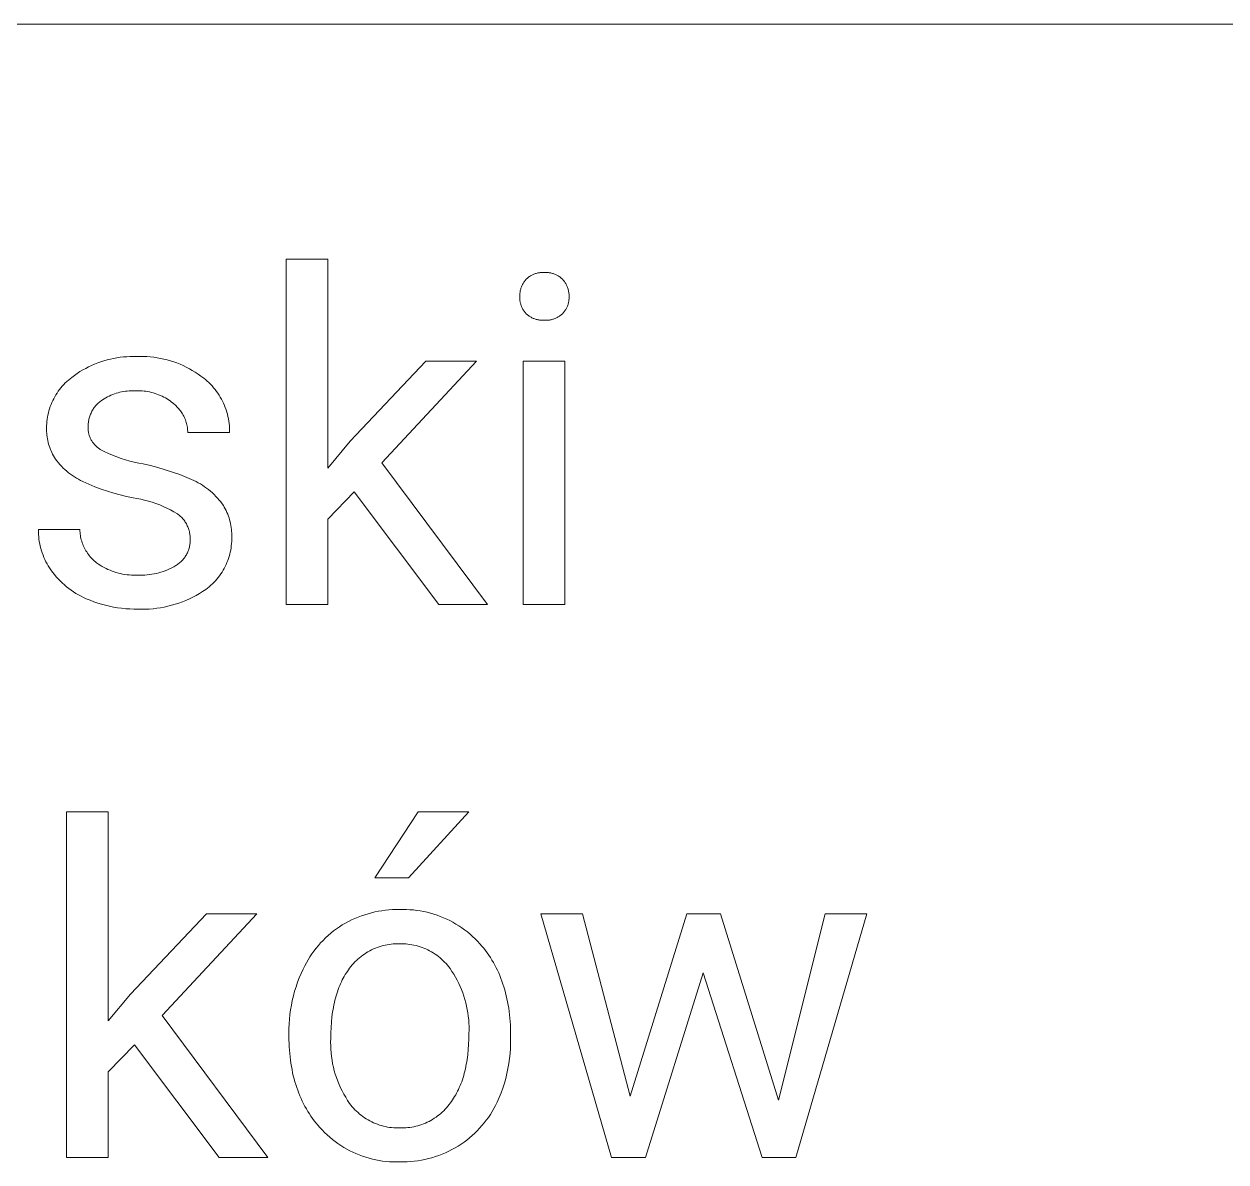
# Model space of a CAD drawing. Header units: millimetres. Extents: x -1576 to 3664, y -445 to 3215.
# Drawn here: x 2792.1 to 2974.2, y -32 to 140.3 of the extents above; entities that cross this region are included whole.
import ezdxf

# ---------------------------------------------------------------- set-up
doc = ezdxf.new("R2010")
doc.units = ezdxf.units.MM
doc.header["$MEASUREMENT"] = 0
doc.layers.add('Domyślny', color=7, linetype='Continuous', true_color=0x000000)

msp = doc.modelspace()

# ---------------------------------------------------------------- linework, layer by layer
at = {"layer": 'Domyślny', "color": 18, "lineweight": 15, "true_color": 0x000000}
for p, q in [((3659.29, 140.35), (1684.04, 140.35)), ((2831.85, 52.4), (2831.85, 104.74)), ((2831.85, 104.74), (2838.14, 104.74)), ((2838.14, 104.74), (2838.14, 73.09)), ((2868.42, 101.9), (2868.51, 101.97)), ((2868.51, 101.97), (2868.61, 102.05)), ((2868.61, 102.05), (2868.71, 102.12)), ((2868.71, 102.12), (2868.82, 102.18)), ((2868.82, 102.18), (2868.92, 102.25)), ((2868.92, 102.25), (2869.03, 102.31)), ((2869.03, 102.31), (2869.14, 102.36)), ((2869.14, 102.36), (2869.25, 102.41)), ((2869.25, 102.41), (2869.37, 102.46)), ((2869.37, 102.46), (2869.48, 102.51)), ((2869.48, 102.51), (2869.6, 102.55)), ((2869.6, 102.55), (2869.72, 102.58)), ((2869.72, 102.58), (2869.84, 102.61)), ((2869.84, 102.61), (2869.96, 102.64)), ((2869.96, 102.64), (2870.08, 102.66)), ((2870.08, 102.66), (2870.2, 102.68)), ((2870.2, 102.68), (2870.32, 102.7)), ((2870.32, 102.7), (2870.44, 102.71)), ((2870.44, 102.71), (2870.57, 102.72)), ((2870.57, 102.72), (2870.69, 102.72)), ((2870.69, 102.72), (2870.81, 102.72)), ((2870.81, 102.72), (2870.94, 102.71)), ((2870.94, 102.71), (2871.06, 102.72)), ((2871.06, 102.72), (2871.18, 102.72)), ((2871.18, 102.72), (2871.31, 102.72)), ((2871.31, 102.72), (2871.43, 102.71)), ((2871.43, 102.71), (2871.55, 102.7)), ((2871.55, 102.7), (2871.67, 102.68)), ((2871.67, 102.68), (2871.8, 102.66)), ((2871.8, 102.66), (2871.92, 102.64)), ((2871.92, 102.64), (2872.04, 102.61)), ((2872.04, 102.61), (2872.15, 102.58)), ((2872.15, 102.58), (2872.27, 102.54)), ((2872.27, 102.54), (2872.39, 102.5)), ((2872.39, 102.5), (2872.5, 102.46)), ((2872.5, 102.46), (2872.62, 102.41)), ((2872.62, 102.41), (2872.73, 102.36)), ((2872.73, 102.36), (2872.84, 102.3)), ((2872.84, 102.3), (2872.95, 102.24)), ((2872.95, 102.24), (2873.05, 102.18)), ((2873.05, 102.18), (2873.16, 102.12)), ((2873.16, 102.12), (2873.26, 102.05)), ((2873.26, 102.05), (2873.36, 101.97)), ((2873.36, 101.97), (2873.45, 101.9)), ((2867.33, 100.08), (2867.36, 100.2)), ((2867.36, 100.2), (2867.4, 100.32)), ((2867.4, 100.32), (2867.44, 100.44)), ((2867.44, 100.44), (2867.49, 100.56)), ((2867.49, 100.56), (2867.54, 100.68)), ((2867.54, 100.68), (2867.59, 100.8)), ((2867.59, 100.8), (2867.64, 100.91)), ((2867.64, 100.91), (2867.71, 101.02)), ((2867.71, 101.02), (2867.77, 101.13)), ((2867.77, 101.13), (2867.84, 101.24)), ((2867.84, 101.24), (2867.91, 101.35)), ((2867.91, 101.35), (2867.98, 101.45)), ((2867.98, 101.45), (2868.06, 101.55)), ((2868.06, 101.55), (2868.14, 101.65)), ((2868.14, 101.65), (2868.23, 101.73)), ((2868.23, 101.73), (2868.32, 101.82)), ((2868.32, 101.82), (2868.42, 101.9)), ((2873.45, 101.9), (2873.55, 101.82)), ((2873.55, 101.82), (2873.64, 101.73)), ((2873.64, 101.73), (2873.73, 101.65)), ((2873.73, 101.65), (2873.81, 101.55)), ((2873.81, 101.55), (2873.89, 101.45)), ((2873.89, 101.45), (2873.97, 101.35)), ((2873.97, 101.35), (2874.04, 101.24)), ((2874.04, 101.24), (2874.11, 101.14)), ((2874.11, 101.14), (2874.18, 101.03)), ((2874.18, 101.03), (2874.24, 100.91)), ((2874.24, 100.91), (2874.3, 100.8)), ((2874.3, 100.8), (2874.36, 100.68)), ((2874.36, 100.68), (2874.41, 100.57)), ((2874.41, 100.57), (2874.45, 100.45)), ((2874.45, 100.45), (2874.5, 100.33)), ((2874.5, 100.33), (2874.53, 100.2)), ((2874.53, 100.2), (2874.57, 100.08)), ((2867.22, 99.32), (2867.23, 99.45)), ((2867.22, 99.19), (2867.22, 99.32)), ((2867.22, 99.06), (2867.22, 99.19)), ((2867.22, 98.94), (2867.22, 99.06)), ((2867.22, 98.81), (2867.22, 98.94)), ((2867.23, 98.68), (2867.22, 98.81)), ((2867.23, 99.45), (2867.24, 99.57)), ((2867.24, 98.56), (2867.23, 98.68)), ((2867.24, 99.57), (2867.26, 99.7)), ((2867.25, 98.43), (2867.24, 98.56)), ((2867.27, 98.31), (2867.25, 98.43)), ((2867.26, 99.7), (2867.28, 99.83)), ((2867.3, 98.18), (2867.27, 98.31)), ((2867.28, 99.83), (2867.3, 99.95)), ((2867.3, 99.95), (2867.33, 100.08)), ((2874.57, 100.08), (2874.6, 99.96)), ((2874.6, 99.96), (2874.62, 99.83)), ((2874.63, 98.34), (2874.61, 98.22)), ((2874.62, 99.83), (2874.65, 99.7)), ((2874.65, 98.46), (2874.63, 98.34)), ((2874.65, 99.7), (2874.66, 99.58)), ((2874.67, 98.58), (2874.65, 98.46)), ((2874.66, 99.58), (2874.68, 99.45)), ((2874.68, 98.7), (2874.67, 98.58)), ((2874.68, 99.45), (2874.68, 99.32)), ((2874.68, 99.32), (2874.69, 99.19)), ((2874.69, 98.82), (2874.68, 98.7)), ((2874.69, 99.19), (2874.69, 99.06)), ((2874.69, 99.06), (2874.69, 98.94)), ((2874.69, 98.94), (2874.69, 98.82)), ((2867.33, 98.06), (2867.3, 98.18)), ((2867.36, 97.94), (2867.33, 98.06)), ((2867.4, 97.81), (2867.36, 97.94)), ((2867.44, 97.69), (2867.4, 97.81)), ((2867.48, 97.58), (2867.44, 97.69)), ((2867.53, 97.46), (2867.48, 97.58)), ((2867.58, 97.34), (2867.53, 97.46)), ((2867.64, 97.23), (2867.58, 97.34)), ((2867.7, 97.12), (2867.64, 97.23)), ((2867.77, 97.01), (2867.7, 97.12)), ((2867.84, 96.9), (2867.77, 97.01)), ((2867.91, 96.8), (2867.84, 96.9)), ((2867.98, 96.7), (2867.91, 96.8)), ((2868.06, 96.6), (2867.98, 96.7)), ((2868.14, 96.5), (2868.06, 96.6)), ((2868.23, 96.42), (2868.14, 96.5)), ((2873.73, 96.5), (2873.63, 96.41)), ((2873.81, 96.59), (2873.73, 96.5)), ((2873.89, 96.68), (2873.81, 96.59)), ((2873.96, 96.78), (2873.89, 96.68)), ((2874.03, 96.88), (2873.96, 96.78)), ((2874.1, 96.98), (2874.03, 96.88)), ((2874.17, 97.09), (2874.1, 96.98)), ((2874.23, 97.19), (2874.17, 97.09)), ((2874.28, 97.3), (2874.23, 97.19)), ((2874.34, 97.41), (2874.28, 97.3)), ((2874.39, 97.52), (2874.34, 97.41)), ((2874.44, 97.63), (2874.39, 97.52)), ((2874.48, 97.75), (2874.44, 97.63)), ((2874.52, 97.86), (2874.48, 97.75)), ((2874.55, 97.98), (2874.52, 97.86)), ((2874.58, 98.1), (2874.55, 97.98)), ((2874.61, 98.22), (2874.58, 98.1)), ((2868.33, 96.34), (2868.23, 96.42)), ((2868.42, 96.26), (2868.33, 96.34)), ((2868.52, 96.18), (2868.42, 96.26)), ((2868.62, 96.11), (2868.52, 96.18)), ((2868.72, 96.05), (2868.62, 96.11)), ((2868.82, 95.98), (2868.72, 96.05)), ((2868.93, 95.92), (2868.82, 95.98)), ((2869.04, 95.86), (2868.93, 95.92)), ((2869.15, 95.81), (2869.04, 95.86)), ((2869.26, 95.76), (2869.15, 95.81)), ((2869.37, 95.72), (2869.26, 95.76)), ((2869.49, 95.67), (2869.37, 95.72)), ((2869.61, 95.64), (2869.49, 95.67)), ((2869.72, 95.6), (2869.61, 95.64)), ((2869.84, 95.57), (2869.72, 95.6)), ((2869.96, 95.55), (2869.84, 95.57)), ((2870.08, 95.53), (2869.96, 95.55)), ((2870.2, 95.51), (2870.08, 95.53)), ((2870.32, 95.49), (2870.2, 95.51)), ((2870.45, 95.48), (2870.32, 95.49)), ((2870.57, 95.48), (2870.45, 95.48)), ((2870.69, 95.48), (2870.57, 95.48)), ((2870.81, 95.48), (2870.69, 95.48)), ((2870.94, 95.49), (2870.81, 95.48)), ((2871.06, 95.48), (2870.94, 95.49)), ((2871.19, 95.48), (2871.06, 95.48)), ((2871.32, 95.48), (2871.19, 95.48)), ((2871.45, 95.49), (2871.32, 95.48)), ((2871.57, 95.5), (2871.45, 95.49)), ((2871.7, 95.51), (2871.57, 95.5)), ((2871.82, 95.53), (2871.7, 95.51)), ((2871.95, 95.56), (2871.82, 95.53)), ((2872.07, 95.59), (2871.95, 95.56)), ((2872.2, 95.62), (2872.07, 95.59)), ((2872.32, 95.66), (2872.2, 95.62)), ((2872.44, 95.7), (2872.32, 95.66)), ((2872.56, 95.74), (2872.44, 95.7)), ((2872.68, 95.79), (2872.56, 95.74)), ((2872.79, 95.85), (2872.68, 95.79)), ((2872.9, 95.9), (2872.79, 95.85)), ((2873.02, 95.97), (2872.9, 95.9)), ((2873.13, 96.03), (2873.02, 95.97)), ((2873.23, 96.1), (2873.13, 96.03)), ((2873.34, 96.17), (2873.23, 96.1)), ((2873.44, 96.25), (2873.34, 96.17)), ((2873.54, 96.33), (2873.44, 96.25)), ((2873.63, 96.41), (2873.54, 96.33)), ((2803.76, 89.19), (2804.24, 89.34)), ((2804.24, 89.34), (2804.72, 89.48)), ((2804.72, 89.48), (2805.21, 89.6)), ((2805.21, 89.6), (2805.7, 89.7)), ((2805.7, 89.7), (2806.19, 89.79)), ((2806.19, 89.79), (2806.68, 89.86)), ((2806.68, 89.86), (2807.18, 89.91)), ((2807.18, 89.91), (2807.68, 89.95)), ((2807.68, 89.95), (2808.18, 89.97)), ((2808.18, 89.97), (2808.68, 89.98)), ((2808.68, 89.98), (2809.18, 89.97)), ((2809.18, 89.97), (2809.7, 89.98)), ((2809.7, 89.98), (2810.22, 89.98)), ((2810.22, 89.98), (2810.74, 89.96)), ((2810.74, 89.96), (2811.25, 89.92)), ((2811.25, 89.92), (2811.77, 89.87)), ((2811.77, 89.87), (2812.28, 89.79)), ((2812.28, 89.79), (2812.79, 89.7)), ((2812.79, 89.7), (2813.3, 89.6)), ((2813.3, 89.6), (2813.8, 89.47)), ((2813.8, 89.47), (2814.3, 89.33)), ((2814.3, 89.33), (2814.8, 89.17)), ((2841.53, 77.14), (2853.01, 89.28)), ((2860.67, 89.28), (2846.33, 73.88)), ((2853.01, 89.28), (2860.67, 89.28)), ((2867.74, 52.41), (2867.74, 89.28)), ((2867.74, 89.28), (2874.04, 89.28)), ((2874.04, 89.28), (2874.04, 52.41)), ((2799.77, 87.13), (2800.18, 87.41)), ((2800.18, 87.41), (2800.6, 87.69)), ((2800.6, 87.69), (2801.03, 87.94)), ((2801.03, 87.94), (2801.47, 88.19)), ((2801.47, 88.19), (2801.91, 88.42)), ((2801.91, 88.42), (2802.37, 88.63)), ((2802.37, 88.63), (2802.82, 88.83)), ((2802.82, 88.83), (2803.29, 89.02)), ((2803.29, 89.02), (2803.76, 89.19)), ((2814.8, 89.17), (2815.28, 89)), ((2815.28, 89), (2815.77, 88.81)), ((2815.77, 88.81), (2816.24, 88.6)), ((2816.24, 88.6), (2816.71, 88.38)), ((2816.71, 88.38), (2817.17, 88.14)), ((2817.17, 88.14), (2817.62, 87.88)), ((2817.62, 87.88), (2818.07, 87.62)), ((2818.07, 87.62), (2818.5, 87.33)), ((2797.93, 85.49), (2798.15, 85.73)), ((2798.15, 85.73), (2798.38, 85.97)), ((2798.38, 85.97), (2798.62, 86.19)), ((2798.62, 86.19), (2798.86, 86.41)), ((2798.86, 86.41), (2799.11, 86.62)), ((2799.11, 86.62), (2799.37, 86.82)), ((2799.37, 86.82), (2799.77, 87.13)), ((2818.5, 87.33), (2818.92, 87.03)), ((2818.92, 87.03), (2819.34, 86.72)), ((2819.34, 86.72), (2819.61, 86.5)), ((2819.61, 86.5), (2819.87, 86.27)), ((2819.87, 86.27), (2820.13, 86.03)), ((2820.13, 86.03), (2820.38, 85.78)), ((2820.38, 85.78), (2820.62, 85.52)), ((2796.63, 83.59), (2796.79, 83.88)), ((2796.79, 83.88), (2796.95, 84.17)), ((2796.95, 84.17), (2797.13, 84.44)), ((2797.13, 84.44), (2797.32, 84.72)), ((2797.32, 84.72), (2797.51, 84.98)), ((2797.51, 84.98), (2797.71, 85.24)), ((2797.71, 85.24), (2797.93, 85.49)), ((2804.78, 83.87), (2804.53, 83.73)), ((2805.04, 83.99), (2804.78, 83.87)), ((2805.3, 84.11), (2805.04, 83.99)), ((2805.56, 84.22), (2805.3, 84.11)), ((2805.83, 84.32), (2805.56, 84.22)), ((2806.09, 84.41), (2805.83, 84.32)), ((2806.37, 84.49), (2806.09, 84.41)), ((2806.64, 84.56), (2806.37, 84.49)), ((2806.92, 84.62), (2806.64, 84.56)), ((2807.2, 84.67), (2806.92, 84.62)), ((2807.48, 84.72), (2807.2, 84.67)), ((2807.76, 84.75), (2807.48, 84.72)), ((2808.04, 84.78), (2807.76, 84.75)), ((2808.33, 84.79), (2808.04, 84.78)), ((2808.61, 84.8), (2808.33, 84.79)), ((2808.9, 84.8), (2808.61, 84.8)), ((2809.18, 84.78), (2808.9, 84.8)), ((2809.47, 84.79), (2809.18, 84.78)), ((2809.75, 84.78), (2809.47, 84.79)), ((2810.03, 84.77), (2809.75, 84.78)), ((2810.32, 84.74), (2810.03, 84.77)), ((2810.6, 84.71), (2810.32, 84.74)), ((2810.88, 84.67), (2810.6, 84.71)), ((2811.16, 84.61), (2810.88, 84.67)), ((2811.44, 84.55), (2811.16, 84.61)), ((2811.71, 84.48), (2811.44, 84.55)), ((2811.99, 84.39), (2811.71, 84.48)), ((2812.25, 84.3), (2811.99, 84.39)), ((2812.52, 84.2), (2812.25, 84.3)), ((2812.78, 84.09), (2812.52, 84.2)), ((2813.04, 83.97), (2812.78, 84.09)), ((2813.29, 83.84), (2813.04, 83.97)), ((2813.54, 83.71), (2813.29, 83.84)), ((2820.62, 85.52), (2820.85, 85.26)), ((2820.85, 85.26), (2821.07, 84.98)), ((2821.07, 84.98), (2821.28, 84.7)), ((2821.28, 84.7), (2821.49, 84.42)), ((2821.49, 84.42), (2821.68, 84.12)), ((2821.68, 84.12), (2821.86, 83.82)), ((2821.86, 83.82), (2822.03, 83.52)), ((2795.91, 81.76), (2796, 82.08)), ((2796, 82.08), (2796.1, 82.39)), ((2796.1, 82.39), (2796.22, 82.7)), ((2796.22, 82.7), (2796.35, 83)), ((2796.35, 83), (2796.48, 83.3)), ((2796.48, 83.3), (2796.63, 83.59)), ((2802.59, 81.99), (2802.5, 81.85)), ((2802.67, 82.12), (2802.59, 81.99)), ((2802.77, 82.25), (2802.67, 82.12)), ((2802.87, 82.38), (2802.77, 82.25)), ((2802.97, 82.51), (2802.87, 82.38)), ((2803.08, 82.63), (2802.97, 82.51)), ((2803.19, 82.75), (2803.08, 82.63)), ((2803.31, 82.87), (2803.19, 82.75)), ((2803.43, 82.98), (2803.31, 82.87)), ((2803.55, 83.08), (2803.43, 82.98)), ((2803.68, 83.18), (2803.55, 83.08)), ((2803.81, 83.28), (2803.68, 83.18)), ((2804.04, 83.44), (2803.81, 83.28)), ((2804.28, 83.59), (2804.04, 83.44)), ((2804.53, 83.73), (2804.28, 83.59)), ((2813.79, 83.56), (2813.54, 83.71)), ((2814.03, 83.41), (2813.79, 83.56)), ((2814.26, 83.25), (2814.03, 83.41)), ((2814.49, 83.08), (2814.26, 83.25)), ((2814.71, 82.9), (2814.49, 83.08)), ((2814.87, 82.77), (2814.71, 82.9)), ((2815.02, 82.65), (2814.87, 82.77)), ((2815.16, 82.51), (2815.02, 82.65)), ((2815.3, 82.37), (2815.16, 82.51)), ((2815.44, 82.23), (2815.3, 82.37)), ((2815.57, 82.08), (2815.44, 82.23)), ((2815.7, 81.93), (2815.57, 82.08)), ((2815.82, 81.77), (2815.7, 81.93)), ((2822.03, 83.52), (2822.2, 83.2)), ((2822.2, 83.2), (2822.35, 82.89)), ((2822.35, 82.89), (2822.49, 82.56)), ((2822.49, 82.56), (2822.62, 82.24)), ((2822.62, 82.24), (2822.73, 81.91)), ((2795.57, 79.82), (2795.6, 80.15)), ((2795.6, 80.15), (2795.64, 80.48)), ((2795.64, 80.48), (2795.69, 80.8)), ((2795.69, 80.8), (2795.75, 81.12)), ((2795.75, 81.12), (2795.82, 81.44)), ((2795.82, 81.44), (2795.91, 81.76)), ((2801.9, 80.17), (2801.88, 80.01)), ((2801.93, 80.33), (2801.9, 80.17)), ((2801.96, 80.49), (2801.93, 80.33)), ((2802, 80.65), (2801.96, 80.49)), ((2802.05, 80.8), (2802, 80.65)), ((2802.1, 80.96), (2802.05, 80.8)), ((2802.15, 81.11), (2802.1, 80.96)), ((2802.21, 81.26), (2802.15, 81.11)), ((2802.28, 81.41), (2802.21, 81.26)), ((2802.35, 81.56), (2802.28, 81.41)), ((2802.42, 81.71), (2802.35, 81.56)), ((2802.5, 81.85), (2802.42, 81.71)), ((2815.93, 81.61), (2815.82, 81.77)), ((2816.04, 81.44), (2815.93, 81.61)), ((2816.14, 81.28), (2816.04, 81.44)), ((2816.24, 81.1), (2816.14, 81.28)), ((2816.33, 80.93), (2816.24, 81.1)), ((2816.42, 80.75), (2816.33, 80.93)), ((2816.5, 80.57), (2816.42, 80.75)), ((2816.57, 80.38), (2816.5, 80.57)), ((2816.63, 80.2), (2816.57, 80.38)), ((2816.69, 80.01), (2816.63, 80.2)), ((2822.73, 81.91), (2822.84, 81.57)), ((2822.84, 81.57), (2822.93, 81.23)), ((2822.93, 81.23), (2823.02, 80.89)), ((2823.02, 80.89), (2823.09, 80.55)), ((2823.09, 80.55), (2823.15, 80.2)), ((2823.15, 80.2), (2823.19, 79.85)), ((2795.55, 79.16), (2795.56, 79.49)), ((2795.55, 78.89), (2795.55, 79.16)), ((2795.56, 78.61), (2795.55, 78.89)), ((2795.56, 79.49), (2795.57, 79.82)), ((2795.57, 78.34), (2795.56, 78.61)), ((2795.6, 78.06), (2795.57, 78.34)), ((2801.86, 79.68), (2801.85, 79.52)), ((2801.85, 79.52), (2801.85, 79.36)), ((2801.85, 79.36), (2801.85, 79.22)), ((2801.85, 79.22), (2801.85, 79.09)), ((2801.85, 79.09), (2801.85, 78.96)), ((2801.85, 78.96), (2801.86, 78.83)), ((2801.87, 79.84), (2801.86, 79.68)), ((2801.86, 78.83), (2801.87, 78.7)), ((2801.88, 80.01), (2801.87, 79.84)), ((2801.87, 78.7), (2801.89, 78.57)), ((2801.89, 78.57), (2801.92, 78.44)), ((2801.92, 78.44), (2801.94, 78.31)), ((2801.94, 78.31), (2801.97, 78.18)), ((2816.75, 79.82), (2816.69, 80.01)), ((2816.79, 79.63), (2816.75, 79.82)), ((2816.83, 79.43), (2816.79, 79.63)), ((2816.87, 79.24), (2816.83, 79.43)), ((2816.89, 79.04), (2816.87, 79.24)), ((2816.91, 78.84), (2816.89, 79.04)), ((2816.92, 78.65), (2816.91, 78.84)), ((2816.93, 78.45), (2816.92, 78.65)), ((2823.26, 78.45), (2816.93, 78.45)), ((2823.19, 79.85), (2823.23, 79.5)), ((2823.23, 79.5), (2823.25, 79.15)), ((2823.25, 79.15), (2823.26, 78.8)), ((2823.26, 78.8), (2823.26, 78.45)), ((2795.63, 77.79), (2795.6, 78.06)), ((2795.67, 77.51), (2795.63, 77.79)), ((2795.72, 77.24), (2795.67, 77.51)), ((2795.79, 76.97), (2795.72, 77.24)), ((2795.86, 76.71), (2795.79, 76.97)), ((2795.93, 76.44), (2795.86, 76.71)), ((2801.97, 78.18), (2802.01, 78.06)), ((2802.01, 78.06), (2802.05, 77.93)), ((2802.05, 77.93), (2802.1, 77.81)), ((2802.1, 77.81), (2802.14, 77.68)), ((2802.14, 77.68), (2802.2, 77.56)), ((2802.2, 77.56), (2802.26, 77.45)), ((2802.26, 77.45), (2802.32, 77.33)), ((2802.32, 77.33), (2802.38, 77.21)), ((2802.38, 77.21), (2802.45, 77.1)), ((2802.45, 77.1), (2802.52, 76.99)), ((2802.52, 76.99), (2802.6, 76.89)), ((2802.6, 76.89), (2802.68, 76.78)), ((2802.68, 76.78), (2802.77, 76.68)), ((2802.77, 76.68), (2802.85, 76.58)), ((2802.85, 76.58), (2802.95, 76.49)), ((2802.95, 76.49), (2803.04, 76.4)), ((2838.14, 73.09), (2841.53, 77.14)), ((2796.02, 76.18), (2795.93, 76.44)), ((2796.12, 75.92), (2796.02, 76.18)), ((2796.23, 75.67), (2796.12, 75.92)), ((2796.34, 75.42), (2796.23, 75.67)), ((2796.46, 75.17), (2796.34, 75.42)), ((2796.59, 74.93), (2796.46, 75.17)), ((2796.73, 74.69), (2796.59, 74.93)), ((2796.88, 74.45), (2796.73, 74.69)), ((2803.04, 76.4), (2803.14, 76.31)), ((2803.14, 76.31), (2803.24, 76.22)), ((2803.24, 76.22), (2803.34, 76.14)), ((2803.34, 76.14), (2803.45, 76.06)), ((2803.45, 76.06), (2803.56, 75.99)), ((2803.56, 75.99), (2803.67, 75.92)), ((2803.67, 75.92), (2804.28, 75.61)), ((2804.28, 75.61), (2804.91, 75.31)), ((2804.91, 75.31), (2805.54, 75.04)), ((2805.54, 75.04), (2806.18, 74.79)), ((2806.18, 74.79), (2806.83, 74.55)), ((2797.1, 74.17), (2796.88, 74.45)), ((2797.33, 73.89), (2797.1, 74.17)), ((2797.57, 73.61), (2797.33, 73.89)), ((2797.81, 73.35), (2797.57, 73.61)), ((2798.07, 73.09), (2797.81, 73.35)), ((2798.33, 72.85), (2798.07, 73.09)), ((2798.6, 72.61), (2798.33, 72.85)), ((2806.83, 74.55), (2807.49, 74.34)), ((2807.49, 74.34), (2808.15, 74.15)), ((2808.15, 74.15), (2808.82, 73.98)), ((2808.82, 73.98), (2809.5, 73.83)), ((2809.5, 73.83), (2810.18, 73.7)), ((2810.18, 73.7), (2811.3, 73.45)), ((2811.3, 73.45), (2812.42, 73.17)), ((2812.42, 73.17), (2813.53, 72.84)), ((2813.53, 72.84), (2814.63, 72.48)), ((2846.33, 73.88), (2862.35, 52.4)), ((2798.88, 72.38), (2798.6, 72.61)), ((2799.17, 72.16), (2798.88, 72.38)), ((2799.47, 71.95), (2799.17, 72.16)), ((2799.77, 71.75), (2799.47, 71.95)), ((2800.07, 71.56), (2799.77, 71.75)), ((2800.39, 71.38), (2800.07, 71.56)), ((2800.71, 71.21), (2800.39, 71.38)), ((2801.03, 71.05), (2800.71, 71.21)), ((2801.95, 70.64), (2801.03, 71.05)), ((2814.63, 72.48), (2815.71, 72.09)), ((2815.71, 72.09), (2816.78, 71.66)), ((2816.78, 71.66), (2817.84, 71.19)), ((2817.84, 71.19), (2818.18, 71.03)), ((2818.18, 71.03), (2818.51, 70.85)), ((2802.87, 70.26), (2801.95, 70.64)), ((2803.81, 69.9), (2802.87, 70.26)), ((2804.76, 69.58), (2803.81, 69.9)), ((2805.72, 69.29), (2804.76, 69.58)), ((2806.68, 69.02), (2805.72, 69.29)), ((2818.51, 70.85), (2818.84, 70.67)), ((2818.84, 70.67), (2819.16, 70.47)), ((2819.16, 70.47), (2819.48, 70.26)), ((2819.48, 70.26), (2819.78, 70.05)), ((2819.78, 70.05), (2820.08, 69.82)), ((2820.08, 69.82), (2820.37, 69.58)), ((2820.37, 69.58), (2820.66, 69.33)), ((2820.66, 69.33), (2820.93, 69.07)), ((2842.11, 69.48), (2838.14, 65.36)), ((2854.95, 52.4), (2842.11, 69.48)), ((2807.66, 68.79), (2806.68, 69.02)), ((2808.64, 68.59), (2807.66, 68.79)), ((2809.23, 68.49), (2808.64, 68.59)), ((2809.82, 68.37), (2809.23, 68.49)), ((2810.4, 68.23), (2809.82, 68.37)), ((2810.98, 68.07), (2810.4, 68.23)), ((2811.55, 67.9), (2810.98, 68.07)), ((2812.12, 67.7), (2811.55, 67.9)), ((2812.68, 67.49), (2812.12, 67.7)), ((2813.23, 67.26), (2812.68, 67.49)), ((2820.93, 69.07), (2821.2, 68.8)), ((2821.2, 68.8), (2821.45, 68.53)), ((2821.45, 68.53), (2821.7, 68.24)), ((2821.7, 68.24), (2821.94, 67.95)), ((2821.94, 67.95), (2822.16, 67.65)), ((2822.16, 67.65), (2822.32, 67.4)), ((2822.32, 67.4), (2822.47, 67.15)), ((2813.78, 67.01), (2813.23, 67.26)), ((2814.31, 66.75), (2813.78, 67.01)), ((2814.84, 66.46), (2814.31, 66.75)), ((2815.36, 66.16), (2814.84, 66.46)), ((2815.49, 66.07), (2815.36, 66.16)), ((2815.61, 65.97), (2815.49, 66.07)), ((2815.73, 65.87), (2815.61, 65.97)), ((2815.85, 65.76), (2815.73, 65.87)), ((2815.96, 65.65), (2815.85, 65.76)), ((2816.07, 65.53), (2815.96, 65.65)), ((2816.18, 65.41), (2816.07, 65.53)), ((2822.47, 67.15), (2822.62, 66.89)), ((2822.62, 66.89), (2822.75, 66.63)), ((2822.75, 66.63), (2822.87, 66.36)), ((2822.87, 66.36), (2822.99, 66.09)), ((2822.99, 66.09), (2823.09, 65.81)), ((2823.09, 65.81), (2823.19, 65.53)), ((2794.3, 63.4), (2794.3, 63.76)), ((2794.3, 63.76), (2800.6, 63.76)), ((2800.6, 63.76), (2800.6, 63.53)), ((2816.28, 65.29), (2816.18, 65.41)), ((2816.37, 65.17), (2816.28, 65.29)), ((2816.47, 65.04), (2816.37, 65.17)), ((2816.56, 64.9), (2816.47, 65.04)), ((2816.64, 64.77), (2816.56, 64.9)), ((2816.72, 64.63), (2816.64, 64.77)), ((2816.79, 64.49), (2816.72, 64.63)), ((2816.86, 64.35), (2816.79, 64.49)), ((2816.93, 64.2), (2816.86, 64.35)), ((2816.99, 64.06), (2816.93, 64.2)), ((2817.04, 63.91), (2816.99, 64.06)), ((2817.09, 63.76), (2817.04, 63.91)), ((2817.14, 63.6), (2817.09, 63.76)), ((2823.19, 65.53), (2823.27, 65.25)), ((2823.27, 65.25), (2823.35, 64.96)), ((2823.35, 64.96), (2823.42, 64.68)), ((2823.42, 64.68), (2823.47, 64.39)), ((2823.47, 64.39), (2823.52, 64.09)), ((2823.52, 64.09), (2823.55, 63.8)), ((2823.55, 63.8), (2823.58, 63.51)), ((2838.14, 65.36), (2838.14, 52.4)), ((2794.32, 63.04), (2794.3, 63.4)), ((2794.35, 62.68), (2794.32, 63.04)), ((2794.39, 62.32), (2794.35, 62.68)), ((2794.45, 61.97), (2794.39, 62.32)), ((2794.51, 61.61), (2794.45, 61.97)), ((2800.6, 63.53), (2800.62, 63.31)), ((2800.62, 63.31), (2800.64, 63.09)), ((2800.64, 63.09), (2800.67, 62.87)), ((2800.67, 62.87), (2800.71, 62.65)), ((2800.71, 62.65), (2800.76, 62.43)), ((2800.76, 62.43), (2800.81, 62.21)), ((2800.81, 62.21), (2800.87, 61.99)), ((2800.87, 61.99), (2800.94, 61.78)), ((2817.17, 63.45), (2817.14, 63.6)), ((2817.21, 63.29), (2817.17, 63.45)), ((2817.24, 63.14), (2817.21, 63.29)), ((2817.26, 62.98), (2817.24, 63.14)), ((2817.28, 62.82), (2817.26, 62.98)), ((2817.29, 62.66), (2817.28, 62.82)), ((2817.3, 62.5), (2817.29, 62.66)), ((2817.29, 62.19), (2817.3, 62.35)), ((2817.29, 62.03), (2817.29, 62.19)), ((2817.29, 61.88), (2817.29, 62.03)), ((2817.3, 62.35), (2817.3, 62.5)), ((2823.59, 61.97), (2823.57, 61.64)), ((2823.58, 63.51), (2823.59, 63.21)), ((2823.59, 63.21), (2823.6, 62.92)), ((2823.6, 62.92), (2823.59, 62.62)), ((2823.59, 62.62), (2823.6, 62.29)), ((2823.6, 62.29), (2823.59, 61.97)), ((2794.59, 61.26), (2794.51, 61.61)), ((2794.68, 60.91), (2794.59, 61.26)), ((2794.78, 60.57), (2794.68, 60.91)), ((2794.89, 60.22), (2794.78, 60.57)), ((2795.02, 59.89), (2794.89, 60.22)), ((2800.94, 61.78), (2801.02, 61.57)), ((2801.02, 61.57), (2801.1, 61.36)), ((2801.1, 61.36), (2801.19, 61.16)), ((2801.19, 61.16), (2801.29, 60.96)), ((2801.29, 60.96), (2801.39, 60.76)), ((2801.39, 60.76), (2801.5, 60.56)), ((2801.5, 60.56), (2801.62, 60.37)), ((2801.62, 60.37), (2801.75, 60.19)), ((2801.75, 60.19), (2801.88, 60)), ((2816.72, 59.96), (2816.8, 60.09)), ((2816.8, 60.09), (2816.87, 60.23)), ((2816.87, 60.23), (2816.93, 60.37)), ((2816.93, 60.37), (2816.99, 60.52)), ((2816.99, 60.52), (2817.04, 60.66)), ((2817.04, 60.66), (2817.09, 60.81)), ((2817.09, 60.81), (2817.14, 60.96)), ((2817.14, 60.96), (2817.17, 61.11)), ((2817.17, 61.11), (2817.21, 61.26)), ((2817.21, 61.26), (2817.24, 61.41)), ((2817.24, 61.41), (2817.26, 61.57)), ((2817.26, 61.57), (2817.28, 61.72)), ((2817.28, 61.72), (2817.29, 61.88)), ((2823.37, 60.34), (2823.29, 60.02)), ((2823.43, 60.66), (2823.37, 60.34)), ((2823.49, 60.98), (2823.43, 60.66)), ((2823.53, 61.31), (2823.49, 60.98)), ((2823.57, 61.64), (2823.53, 61.31)), ((2795.15, 59.55), (2795.02, 59.89)), ((2795.3, 59.23), (2795.15, 59.55)), ((2795.46, 58.9), (2795.3, 59.23)), ((2795.63, 58.58), (2795.46, 58.9)), ((2795.81, 58.27), (2795.63, 58.58)), ((2796, 57.97), (2795.81, 58.27)), ((2801.88, 60), (2802.01, 59.83)), ((2802.01, 59.83), (2802.15, 59.65)), ((2802.15, 59.65), (2802.3, 59.49)), ((2802.3, 59.49), (2802.46, 59.33)), ((2802.46, 59.33), (2802.62, 59.17)), ((2802.62, 59.17), (2802.78, 59.02)), ((2802.78, 59.02), (2802.95, 58.87)), ((2802.95, 58.87), (2803.13, 58.73)), ((2803.13, 58.73), (2803.4, 58.54)), ((2803.4, 58.54), (2803.68, 58.36)), ((2803.68, 58.36), (2803.96, 58.19)), ((2814.81, 58.14), (2815.11, 58.31)), ((2815.11, 58.31), (2815.25, 58.39)), ((2815.25, 58.39), (2815.38, 58.48)), ((2815.38, 58.48), (2815.5, 58.57)), ((2815.5, 58.57), (2815.62, 58.67)), ((2815.62, 58.67), (2815.74, 58.76)), ((2815.74, 58.76), (2815.86, 58.87)), ((2815.86, 58.87), (2815.97, 58.97)), ((2815.97, 58.97), (2816.08, 59.09)), ((2816.08, 59.09), (2816.19, 59.2)), ((2816.19, 59.2), (2816.29, 59.32)), ((2816.29, 59.32), (2816.38, 59.44)), ((2816.38, 59.44), (2816.47, 59.56)), ((2816.47, 59.56), (2816.56, 59.69)), ((2816.56, 59.69), (2816.64, 59.82)), ((2816.64, 59.82), (2816.72, 59.96)), ((2822.74, 58.47), (2822.6, 58.17)), ((2822.87, 58.77), (2822.74, 58.47)), ((2822.99, 59.08), (2822.87, 58.77)), ((2823.1, 59.39), (2822.99, 59.08)), ((2823.2, 59.7), (2823.1, 59.39)), ((2823.29, 60.02), (2823.2, 59.7)), ((2796.2, 57.67), (2796, 57.97)), ((2796.46, 57.31), (2796.2, 57.67)), ((2796.73, 56.97), (2796.46, 57.31)), ((2797.01, 56.63), (2796.73, 56.97)), ((2797.3, 56.31), (2797.01, 56.63)), ((2803.96, 58.19), (2804.25, 58.02)), ((2804.25, 58.02), (2804.55, 57.87)), ((2804.55, 57.87), (2804.85, 57.73)), ((2804.85, 57.73), (2805.16, 57.6)), ((2805.16, 57.6), (2805.47, 57.47)), ((2805.47, 57.47), (2805.78, 57.36)), ((2805.78, 57.36), (2806.1, 57.26)), ((2806.1, 57.26), (2806.42, 57.17)), ((2806.42, 57.17), (2806.74, 57.09)), ((2806.74, 57.09), (2807.07, 57.03)), ((2807.07, 57.03), (2807.4, 56.97)), ((2807.4, 56.97), (2807.73, 56.92)), ((2807.73, 56.92), (2808.06, 56.89)), ((2808.06, 56.89), (2808.39, 56.87)), ((2808.39, 56.87), (2808.72, 56.85)), ((2808.72, 56.85), (2809.06, 56.85)), ((2809.06, 56.85), (2809.39, 56.86)), ((2809.39, 56.86), (2809.74, 56.86)), ((2809.74, 56.86), (2810.09, 56.86)), ((2810.09, 56.86), (2810.45, 56.87)), ((2810.45, 56.87), (2810.8, 56.9)), ((2810.8, 56.9), (2811.15, 56.94)), ((2811.15, 56.94), (2811.5, 56.99)), ((2811.5, 56.99), (2811.84, 57.05)), ((2811.84, 57.05), (2812.19, 57.13)), ((2812.19, 57.13), (2812.53, 57.21)), ((2812.53, 57.21), (2812.87, 57.31)), ((2812.87, 57.31), (2813.2, 57.42)), ((2813.2, 57.42), (2813.53, 57.54)), ((2813.53, 57.54), (2813.86, 57.67)), ((2813.86, 57.67), (2814.18, 57.82)), ((2814.18, 57.82), (2814.5, 57.97)), ((2814.5, 57.97), (2814.81, 58.14)), ((2821.55, 56.51), (2821.34, 56.26)), ((2821.75, 56.77), (2821.55, 56.51)), ((2821.94, 57.04), (2821.75, 56.77)), ((2822.12, 57.32), (2821.94, 57.04)), ((2822.29, 57.6), (2822.12, 57.32)), ((2822.45, 57.88), (2822.29, 57.6)), ((2822.6, 58.17), (2822.45, 57.88)), ((2797.6, 55.99), (2797.3, 56.31)), ((2797.92, 55.69), (2797.6, 55.99)), ((2798.24, 55.39), (2797.92, 55.69)), ((2798.58, 55.11), (2798.24, 55.39)), ((2798.92, 54.84), (2798.58, 55.11)), ((2799.27, 54.58), (2798.92, 54.84)), ((2819.65, 54.7), (2819.17, 54.38)), ((2819.91, 54.9), (2819.65, 54.7)), ((2820.17, 55.1), (2819.91, 54.9)), ((2820.42, 55.32), (2820.17, 55.1)), ((2820.66, 55.54), (2820.42, 55.32)), ((2820.89, 55.77), (2820.66, 55.54)), ((2821.12, 56.01), (2820.89, 55.77)), ((2821.34, 56.26), (2821.12, 56.01)), ((2799.63, 54.33), (2799.27, 54.58)), ((2800, 54.1), (2799.63, 54.33)), ((2800.38, 53.88), (2800, 54.1)), ((2800.77, 53.67), (2800.38, 53.88)), ((2801.16, 53.47), (2800.77, 53.67)), ((2801.56, 53.29), (2801.16, 53.47)), ((2802.13, 53.05), (2801.56, 53.29)), ((2802.71, 52.83), (2802.13, 53.05)), ((2803.29, 52.63), (2802.71, 52.83)), ((2816.12, 52.83), (2815.58, 52.63)), ((2816.65, 53.04), (2816.12, 52.83)), ((2817.17, 53.28), (2816.65, 53.04)), ((2817.69, 53.53), (2817.17, 53.28)), ((2818.19, 53.79), (2817.69, 53.53)), ((2818.69, 54.08), (2818.19, 53.79)), ((2819.17, 54.38), (2818.69, 54.08)), ((2803.88, 52.45), (2803.29, 52.63)), ((2804.48, 52.29), (2803.88, 52.45)), ((2805.09, 52.14), (2804.48, 52.29)), ((2805.69, 52.02), (2805.09, 52.14)), ((2806.3, 51.92), (2805.69, 52.02)), ((2806.92, 51.84), (2806.3, 51.92)), ((2807.53, 51.78), (2806.92, 51.84)), ((2808.15, 51.74), (2807.53, 51.78)), ((2808.77, 51.72), (2808.15, 51.74)), ((2809.39, 51.72), (2808.77, 51.72)), ((2809.96, 51.7), (2809.39, 51.72)), ((2810.53, 51.71), (2809.96, 51.7)), ((2811.11, 51.73), (2810.53, 51.71)), ((2811.68, 51.78), (2811.11, 51.73)), ((2812.25, 51.84), (2811.68, 51.78)), ((2812.81, 51.93), (2812.25, 51.84)), ((2813.38, 52.03), (2812.81, 51.93)), ((2813.93, 52.15), (2813.38, 52.03)), ((2814.49, 52.29), (2813.93, 52.15)), ((2815.04, 52.45), (2814.49, 52.29)), ((2815.58, 52.63), (2815.04, 52.45)), ((2838.14, 52.4), (2831.85, 52.4)), ((2862.35, 52.4), (2854.95, 52.4)), ((2874.04, 52.41), (2867.74, 52.41)), ((2798.58, -31.35), (2798.58, 20.99)), ((2798.58, 20.99), (2804.88, 20.99)), ((2804.88, 20.99), (2804.88, -10.66)), ((2845.27, 11), (2851.85, 21)), ((2859.48, 21), (2850.35, 10.99)), ((2851.85, 21), (2859.48, 21)), ((2850.35, 10.99), (2845.27, 11)), ((2808.27, -6.61), (2819.75, 5.53)), ((2827.41, 5.53), (2813.07, -9.87)), ((2819.75, 5.53), (2827.41, 5.53)), ((2843.73, 5.42), (2844.24, 5.58)), ((2844.24, 5.58), (2844.76, 5.72)), ((2844.76, 5.72), (2845.28, 5.84)), ((2845.28, 5.84), (2845.8, 5.94)), ((2845.8, 5.94), (2846.33, 6.03)), ((2846.33, 6.03), (2846.86, 6.1)), ((2846.86, 6.1), (2847.39, 6.15)), ((2847.39, 6.15), (2847.92, 6.19)), ((2847.92, 6.19), (2848.46, 6.21)), ((2848.46, 6.21), (2848.99, 6.21)), ((2848.99, 6.21), (2849.52, 6.22)), ((2849.52, 6.22), (2850.04, 6.21)), ((2850.04, 6.21), (2850.57, 6.18)), ((2850.57, 6.18), (2851.1, 6.14)), ((2851.1, 6.14), (2851.62, 6.08)), ((2851.62, 6.08), (2852.14, 6)), ((2852.14, 6), (2852.66, 5.9)), ((2852.66, 5.9), (2853.17, 5.79)), ((2853.17, 5.79), (2853.68, 5.66)), ((2853.68, 5.66), (2854.19, 5.51)), ((2854.19, 5.51), (2854.69, 5.35)), ((2881.13, -31.34), (2870.42, 5.53)), ((2870.42, 5.53), (2876.7, 5.53)), ((2876.7, 5.53), (2883.96, -22.08)), ((2883.96, -22.08), (2892.54, 5.53)), ((2892.54, 5.53), (2897.62, 5.53)), ((2897.62, 5.53), (2906.38, -22.65)), ((2906.38, -22.65), (2913.46, 5.53)), ((2919.78, 5.53), (2909.03, -31.34)), ((2913.46, 5.53), (2919.78, 5.53)), ((2839.89, 3.58), (2840.34, 3.87)), ((2840.34, 3.87), (2840.8, 4.14)), ((2840.8, 4.14), (2841.27, 4.39)), ((2841.27, 4.39), (2841.75, 4.63)), ((2841.75, 4.63), (2842.23, 4.85)), ((2842.23, 4.85), (2842.72, 5.06)), ((2842.72, 5.06), (2843.22, 5.25)), ((2843.22, 5.25), (2843.73, 5.42)), ((2854.69, 5.35), (2855.18, 5.17)), ((2855.18, 5.17), (2855.67, 4.97)), ((2855.67, 4.97), (2856.15, 4.75)), ((2856.15, 4.75), (2856.62, 4.52)), ((2856.62, 4.52), (2857.09, 4.28)), ((2857.09, 4.28), (2857.55, 4.01)), ((2857.55, 4.01), (2857.99, 3.74)), ((2857.99, 3.74), (2858.43, 3.44)), ((2837.43, 1.54), (2837.81, 1.91)), ((2837.81, 1.91), (2838.2, 2.27)), ((2838.2, 2.27), (2838.61, 2.62)), ((2838.61, 2.62), (2839.02, 2.96)), ((2839.02, 2.96), (2839.45, 3.27)), ((2839.45, 3.27), (2839.89, 3.58)), ((2858.43, 3.44), (2858.86, 3.14)), ((2858.86, 3.14), (2859.28, 2.81)), ((2859.28, 2.81), (2859.68, 2.48)), ((2859.68, 2.48), (2860.08, 2.13)), ((2860.08, 2.13), (2860.46, 1.77)), ((2836.04, -0.08), (2836.37, 0.35)), ((2836.37, 0.35), (2836.71, 0.76)), ((2836.71, 0.76), (2837.06, 1.15)), ((2837.06, 1.15), (2837.43, 1.54)), ((2844.77, 0.1), (2844.49, -0.04)), ((2845.05, 0.23), (2844.77, 0.1)), ((2845.34, 0.35), (2845.05, 0.23)), ((2845.63, 0.47), (2845.34, 0.35)), ((2845.92, 0.57), (2845.63, 0.47)), ((2846.22, 0.66), (2845.92, 0.57)), ((2846.52, 0.74), (2846.22, 0.66)), ((2846.82, 0.82), (2846.52, 0.74)), ((2847.13, 0.88), (2846.82, 0.82)), ((2847.44, 0.93), (2847.13, 0.88)), ((2847.75, 0.97), (2847.44, 0.93)), ((2848.06, 1), (2847.75, 0.97)), ((2848.37, 1.02), (2848.06, 1)), ((2848.68, 1.03), (2848.37, 1.02)), ((2848.99, 1.02), (2848.68, 1.03)), ((2849.31, 1.03), (2848.99, 1.02)), ((2849.62, 1.02), (2849.31, 1.03)), ((2849.94, 1), (2849.62, 1.02)), ((2850.26, 0.97), (2849.94, 1)), ((2850.57, 0.93), (2850.26, 0.97)), ((2850.88, 0.88), (2850.57, 0.93)), ((2851.19, 0.82), (2850.88, 0.88)), ((2851.5, 0.74), (2851.19, 0.82)), ((2851.81, 0.66), (2851.5, 0.74)), ((2852.11, 0.57), (2851.81, 0.66)), ((2852.41, 0.46), (2852.11, 0.57)), ((2852.7, 0.35), (2852.41, 0.46)), ((2853, 0.23), (2852.7, 0.35)), ((2853.28, 0.09), (2853, 0.23)), ((2853.56, -0.05), (2853.28, 0.09)), ((2860.46, 1.77), (2860.83, 1.39)), ((2860.83, 1.39), (2861.19, 1.01)), ((2861.19, 1.01), (2861.47, 0.68)), ((2861.47, 0.68), (2861.75, 0.34)), ((2861.75, 0.34), (2862.02, -0.01)), ((2834.89, -1.87), (2835.15, -1.4)), ((2835.15, -1.4), (2835.44, -0.95)), ((2835.44, -0.95), (2835.73, -0.51)), ((2835.73, -0.51), (2836.04, -0.08)), ((2842.26, -1.72), (2842.04, -1.95)), ((2842.48, -1.5), (2842.26, -1.72)), ((2842.71, -1.29), (2842.48, -1.5)), ((2842.94, -1.09), (2842.71, -1.29)), ((2843.19, -0.89), (2842.94, -1.09)), ((2843.43, -0.7), (2843.19, -0.89)), ((2843.69, -0.53), (2843.43, -0.7)), ((2843.95, -0.36), (2843.69, -0.53)), ((2844.22, -0.2), (2843.95, -0.36)), ((2844.49, -0.04), (2844.22, -0.2)), ((2853.84, -0.21), (2853.56, -0.05)), ((2854.11, -0.37), (2853.84, -0.21)), ((2854.38, -0.54), (2854.11, -0.37)), ((2854.64, -0.72), (2854.38, -0.54)), ((2854.89, -0.92), (2854.64, -0.72)), ((2855.14, -1.11), (2854.89, -0.92)), ((2855.38, -1.32), (2855.14, -1.11)), ((2855.61, -1.54), (2855.38, -1.32)), ((2855.83, -1.76), (2855.61, -1.54)), ((2856.05, -1.99), (2855.83, -1.76)), ((2862.02, -0.01), (2862.28, -0.36)), ((2862.28, -0.36), (2862.53, -0.71)), ((2862.53, -0.71), (2862.77, -1.08)), ((2862.77, -1.08), (2863, -1.45)), ((2863, -1.45), (2863.22, -1.82)), ((2833.82, -4.13), (2834.1, -3.47)), ((2834.1, -3.47), (2834.4, -2.82)), ((2834.4, -2.82), (2834.64, -2.34)), ((2834.64, -2.34), (2834.89, -1.87)), ((2840.94, -3.41), (2840.78, -3.66)), ((2841.11, -3.16), (2840.94, -3.41)), ((2841.28, -2.91), (2841.11, -3.16)), ((2841.45, -2.68), (2841.28, -2.91)), ((2841.64, -2.43), (2841.45, -2.68)), ((2841.84, -2.19), (2841.64, -2.43)), ((2842.04, -1.95), (2841.84, -2.19)), ((2856.26, -2.23), (2856.05, -1.99)), ((2856.46, -2.48), (2856.26, -2.23)), ((2856.65, -2.73), (2856.46, -2.48)), ((2856.94, -3.16), (2856.65, -2.73)), ((2857.22, -3.6), (2856.94, -3.16)), ((2857.49, -4.05), (2857.22, -3.6)), ((2863.22, -1.82), (2863.44, -2.21)), ((2863.44, -2.21), (2863.64, -2.6)), ((2863.64, -2.6), (2863.84, -3)), ((2863.84, -3), (2864.02, -3.4)), ((2864.02, -3.4), (2864.2, -3.81)), ((2894.97, -3.39), (2886.24, -31.34)), ((2903.92, -31.34), (2894.97, -3.39)), ((2833.33, -5.48), (2833.56, -4.8)), ((2833.56, -4.8), (2833.82, -4.13)), ((2839.95, -5.32), (2839.83, -5.62)), ((2840.07, -5.03), (2839.95, -5.32)), ((2840.2, -4.74), (2840.07, -5.03)), ((2840.34, -4.46), (2840.2, -4.74)), ((2840.48, -4.19), (2840.34, -4.46)), ((2840.63, -3.92), (2840.48, -4.19)), ((2840.78, -3.66), (2840.63, -3.92)), ((2857.74, -4.51), (2857.49, -4.05)), ((2857.97, -4.98), (2857.74, -4.51)), ((2858.19, -5.45), (2857.97, -4.98)), ((2858.39, -5.93), (2858.19, -5.45)), ((2864.2, -3.81), (2864.37, -4.23)), ((2864.37, -4.23), (2864.52, -4.65)), ((2864.52, -4.65), (2864.67, -5.08)), ((2864.67, -5.08), (2864.81, -5.52)), ((2804.88, -10.66), (2808.27, -6.61)), ((2832.76, -7.57), (2832.93, -6.87)), ((2832.93, -6.87), (2833.12, -6.17)), ((2833.12, -6.17), (2833.33, -5.48)), ((2839.31, -7.21), (2839.22, -7.54)), ((2839.4, -6.88), (2839.31, -7.21)), ((2839.5, -6.55), (2839.4, -6.88)), ((2839.6, -6.24), (2839.5, -6.55)), ((2839.71, -5.93), (2839.6, -6.24)), ((2839.83, -5.62), (2839.71, -5.93)), ((2858.58, -6.42), (2858.39, -5.93)), ((2858.75, -6.91), (2858.58, -6.42)), ((2858.91, -7.41), (2858.75, -6.91)), ((2864.81, -5.52), (2864.94, -5.96)), ((2864.94, -5.96), (2865.07, -6.41)), ((2865.07, -6.41), (2865.18, -6.87)), ((2865.18, -6.87), (2865.28, -7.33)), ((2832.4, -9.7), (2832.5, -8.98)), ((2832.5, -8.98), (2832.62, -8.27)), ((2832.62, -8.27), (2832.76, -7.57)), ((2838.93, -8.95), (2838.87, -9.31)), ((2839, -8.59), (2838.93, -8.95)), ((2839.07, -8.23), (2839, -8.59)), ((2839.14, -7.88), (2839.07, -8.23)), ((2839.22, -7.54), (2839.14, -7.88)), ((2859.04, -7.91), (2858.91, -7.41)), ((2859.16, -8.42), (2859.04, -7.91)), ((2859.27, -8.93), (2859.16, -8.42)), ((2859.35, -9.45), (2859.27, -8.93)), ((2865.28, -7.33), (2865.38, -7.8)), ((2865.38, -7.8), (2865.46, -8.28)), ((2865.46, -8.28), (2865.54, -8.76)), ((2865.54, -8.76), (2865.61, -9.25)), ((2813.07, -9.87), (2829.08, -31.35)), ((2832.28, -11.13), (2832.33, -10.41)), ((2832.33, -10.41), (2832.4, -9.7)), ((2838.69, -10.84), (2838.64, -11.64)), ((2838.77, -10.06), (2838.69, -10.84)), ((2838.87, -9.31), (2838.77, -10.06)), ((2859.42, -9.96), (2859.35, -9.45)), ((2859.48, -10.48), (2859.42, -9.96)), ((2859.51, -11), (2859.48, -10.48)), ((2865.61, -9.25), (2865.67, -9.75)), ((2865.67, -9.75), (2865.72, -10.25)), ((2865.72, -10.25), (2865.76, -10.76)), ((2865.76, -10.76), (2865.79, -11.28)), ((2832.26, -11.85), (2832.28, -11.13)), ((2832.26, -12.57), (2832.26, -11.85)), ((2832.26, -13.01), (2832.26, -12.57)), ((2838.6, -12.47), (2838.59, -13.32)), ((2838.64, -11.64), (2838.6, -12.47)), ((2859.5, -13.41), (2859.51, -12.57)), ((2859.53, -11.53), (2859.51, -11)), ((2859.51, -12.57), (2859.53, -12.05)), ((2859.53, -12.05), (2859.53, -11.53)), ((2865.79, -11.28), (2865.81, -11.8)), ((2865.81, -11.8), (2865.83, -12.87)), ((2808.84, -14.27), (2804.88, -18.39)), ((2821.68, -31.35), (2808.84, -14.27)), ((2832.26, -13.54), (2832.26, -13.01)), ((2832.28, -14.07), (2832.26, -13.54)), ((2832.3, -14.59), (2832.28, -14.07)), ((2838.59, -13.32), (2838.57, -13.87)), ((2838.57, -13.87), (2838.58, -14.42)), ((2838.58, -14.42), (2838.6, -14.97)), ((2859.41, -15.01), (2859.47, -14.22)), ((2859.47, -14.22), (2859.5, -13.41)), ((2865.83, -14.09), (2865.8, -14.85)), ((2865.83, -12.87), (2865.83, -13.32)), ((2865.83, -13.32), (2865.83, -14.09)), ((2832.33, -15.1), (2832.3, -14.59)), ((2832.37, -15.61), (2832.33, -15.1)), ((2832.42, -16.11), (2832.37, -15.61)), ((2832.48, -16.6), (2832.42, -16.11)), ((2838.6, -14.97), (2838.64, -15.52)), ((2838.64, -15.52), (2838.7, -16.06)), ((2838.7, -16.06), (2838.78, -16.61)), ((2859.24, -16.52), (2859.34, -15.78)), ((2859.34, -15.78), (2859.41, -15.01)), ((2865.67, -16.38), (2865.56, -17.14)), ((2865.75, -15.62), (2865.67, -16.38)), ((2865.8, -14.85), (2865.75, -15.62)), ((2832.55, -17.09), (2832.48, -16.6)), ((2832.63, -17.57), (2832.55, -17.09)), ((2832.72, -18.04), (2832.63, -17.57)), ((2832.81, -18.51), (2832.72, -18.04)), ((2838.78, -16.61), (2838.87, -17.15)), ((2838.87, -17.15), (2838.99, -17.68)), ((2838.99, -17.68), (2839.12, -18.22)), ((2858.9, -18.27), (2858.98, -17.93)), ((2858.98, -17.93), (2859.05, -17.59)), ((2859.05, -17.59), (2859.12, -17.24)), ((2859.12, -17.24), (2859.18, -16.88)), ((2859.18, -16.88), (2859.24, -16.52)), ((2865.43, -17.89), (2865.27, -18.64)), ((2865.56, -17.14), (2865.43, -17.89)), ((2804.88, -18.39), (2804.88, -31.35)), ((2832.92, -18.97), (2832.81, -18.51)), ((2833.03, -19.43), (2832.92, -18.97)), ((2833.16, -19.87), (2833.03, -19.43)), ((2833.29, -20.32), (2833.16, -19.87)), ((2839.12, -18.22), (2839.28, -18.74)), ((2839.28, -18.74), (2839.45, -19.26)), ((2839.45, -19.26), (2839.64, -19.78)), ((2839.64, -19.78), (2839.85, -20.29)), ((2858.3, -20.18), (2858.42, -19.87)), ((2858.42, -19.87), (2858.52, -19.57)), ((2858.52, -19.57), (2858.63, -19.25)), ((2858.63, -19.25), (2858.72, -18.93)), ((2858.72, -18.93), (2858.81, -18.6)), ((2858.81, -18.6), (2858.9, -18.27)), ((2865.08, -19.39), (2864.88, -20.12)), ((2865.27, -18.64), (2865.08, -19.39)), ((2833.43, -20.75), (2833.29, -20.32)), ((2833.58, -21.18), (2833.43, -20.75)), ((2833.74, -21.6), (2833.58, -21.18)), ((2833.91, -22.02), (2833.74, -21.6)), ((2839.85, -20.29), (2840.07, -20.79)), ((2840.07, -20.79), (2840.31, -21.28)), ((2840.31, -21.28), (2840.57, -21.77)), ((2840.57, -21.77), (2840.85, -22.24)), ((2857.51, -21.86), (2857.65, -21.6)), ((2857.65, -21.6), (2857.79, -21.33)), ((2857.79, -21.33), (2857.93, -21.05)), ((2857.93, -21.05), (2858.06, -20.76)), ((2858.06, -20.76), (2858.18, -20.47)), ((2858.18, -20.47), (2858.3, -20.18)), ((2864.38, -21.57), (2864.1, -22.28)), ((2864.64, -20.85), (2864.38, -21.57)), ((2864.88, -20.12), (2864.64, -20.85)), ((2834.09, -22.42), (2833.91, -22.02)), ((2834.28, -22.83), (2834.09, -22.42)), ((2834.47, -23.22), (2834.28, -22.83)), ((2834.68, -23.61), (2834.47, -23.22)), ((2834.89, -23.99), (2834.68, -23.61)), ((2840.85, -22.24), (2841.14, -22.71)), ((2841.14, -22.71), (2841.45, -23.16)), ((2841.45, -23.16), (2841.64, -23.41)), ((2841.64, -23.41), (2841.84, -23.66)), ((2841.84, -23.66), (2842.05, -23.89)), ((2856.12, -23.83), (2856.31, -23.59)), ((2856.31, -23.59), (2856.5, -23.35)), ((2856.5, -23.35), (2856.69, -23.11)), ((2856.69, -23.11), (2856.86, -22.87)), ((2856.86, -22.87), (2857.03, -22.63)), ((2857.03, -22.63), (2857.19, -22.38)), ((2857.19, -22.38), (2857.35, -22.13)), ((2857.35, -22.13), (2857.51, -21.86)), ((2863.55, -23.46), (2863.3, -23.93)), ((2863.79, -22.99), (2863.55, -23.46)), ((2864.1, -22.28), (2863.79, -22.99)), ((2835.12, -24.37), (2834.89, -23.99)), ((2835.35, -24.73), (2835.12, -24.37)), ((2835.59, -25.1), (2835.35, -24.73)), ((2835.84, -25.45), (2835.59, -25.1)), ((2836.1, -25.8), (2835.84, -25.45)), ((2842.05, -23.89), (2842.26, -24.12)), ((2842.26, -24.12), (2842.49, -24.35)), ((2842.49, -24.35), (2842.72, -24.56)), ((2842.72, -24.56), (2842.95, -24.77)), ((2842.95, -24.77), (2843.2, -24.96)), ((2843.2, -24.96), (2843.45, -25.15)), ((2843.45, -25.15), (2843.71, -25.33)), ((2843.71, -25.33), (2843.97, -25.51)), ((2854.01, -25.58), (2854.27, -25.42)), ((2854.27, -25.42), (2854.53, -25.25)), ((2854.53, -25.25), (2854.77, -25.07)), ((2854.77, -25.07), (2855.01, -24.88)), ((2855.01, -24.88), (2855.25, -24.68)), ((2855.25, -24.68), (2855.48, -24.48)), ((2855.48, -24.48), (2855.7, -24.27)), ((2855.7, -24.27), (2855.91, -24.05)), ((2855.91, -24.05), (2856.12, -23.83)), ((2862.46, -25.28), (2862.15, -25.71)), ((2862.76, -24.84), (2862.46, -25.28)), ((2863.04, -24.39), (2862.76, -24.84)), ((2863.3, -23.93), (2863.04, -24.39)), ((2836.37, -26.14), (2836.1, -25.8)), ((2836.65, -26.48), (2836.37, -26.14)), ((2836.93, -26.81), (2836.65, -26.48)), ((2837.29, -27.19), (2836.93, -26.81)), ((2837.65, -27.57), (2837.29, -27.19)), ((2843.97, -25.51), (2844.24, -25.67)), ((2844.24, -25.67), (2844.52, -25.82)), ((2844.52, -25.82), (2844.8, -25.96)), ((2844.8, -25.96), (2845.08, -26.1)), ((2845.08, -26.1), (2845.37, -26.22)), ((2845.37, -26.22), (2845.66, -26.33)), ((2845.66, -26.33), (2845.96, -26.44)), ((2845.96, -26.44), (2846.26, -26.53)), ((2846.26, -26.53), (2846.57, -26.61)), ((2846.57, -26.61), (2846.87, -26.68)), ((2846.87, -26.68), (2847.18, -26.74)), ((2847.18, -26.74), (2847.49, -26.79)), ((2847.49, -26.79), (2847.8, -26.83)), ((2847.8, -26.83), (2848.12, -26.86)), ((2848.12, -26.86), (2848.43, -26.88)), ((2848.43, -26.88), (2848.75, -26.88)), ((2848.75, -26.88), (2849.06, -26.88)), ((2849.06, -26.88), (2849.37, -26.88)), ((2849.37, -26.88), (2849.67, -26.88)), ((2849.67, -26.88), (2849.98, -26.86)), ((2849.98, -26.86), (2850.28, -26.83)), ((2850.28, -26.83), (2850.58, -26.8)), ((2850.58, -26.8), (2850.89, -26.75)), ((2850.89, -26.75), (2851.19, -26.69)), ((2851.19, -26.69), (2851.48, -26.63)), ((2851.48, -26.63), (2851.78, -26.55)), ((2851.78, -26.55), (2852.07, -26.46)), ((2852.07, -26.46), (2852.36, -26.36)), ((2852.36, -26.36), (2852.65, -26.26)), ((2852.65, -26.26), (2852.93, -26.14)), ((2852.93, -26.14), (2853.21, -26.01)), ((2853.21, -26.01), (2853.48, -25.88)), ((2853.48, -25.88), (2853.75, -25.73)), ((2853.75, -25.73), (2854.01, -25.58)), ((2861.14, -26.93), (2860.77, -27.31)), ((2861.49, -26.53), (2861.14, -26.93)), ((2861.83, -26.12), (2861.49, -26.53)), ((2862.15, -25.71), (2861.83, -26.12)), ((2838.03, -27.93), (2837.65, -27.57)), ((2838.43, -28.28), (2838.03, -27.93)), ((2838.83, -28.62), (2838.43, -28.28)), ((2839.24, -28.94), (2838.83, -28.62)), ((2839.67, -29.25), (2839.24, -28.94)), ((2858.77, -29.04), (2858.33, -29.35)), ((2859.19, -28.72), (2858.77, -29.04)), ((2859.6, -28.39), (2859.19, -28.72)), ((2860.01, -28.04), (2859.6, -28.39)), ((2860.39, -27.69), (2860.01, -28.04)), ((2860.77, -27.31), (2860.39, -27.69)), ((2840.1, -29.54), (2839.67, -29.25)), ((2840.55, -29.82), (2840.1, -29.54)), ((2841, -30.08), (2840.55, -29.82)), ((2841.46, -30.33), (2841, -30.08)), ((2841.93, -30.56), (2841.46, -30.33)), ((2842.41, -30.77), (2841.93, -30.56)), ((2842.9, -30.97), (2842.41, -30.77)), ((2855.46, -30.86), (2854.95, -31.05)), ((2855.96, -30.64), (2855.46, -30.86)), ((2856.45, -30.42), (2855.96, -30.64)), ((2856.94, -30.17), (2856.45, -30.42)), ((2857.42, -29.91), (2856.94, -30.17)), ((2857.89, -29.63), (2857.42, -29.91)), ((2858.33, -29.35), (2857.89, -29.63)), ((2804.88, -31.35), (2798.58, -31.35)), ((2829.08, -31.35), (2821.68, -31.35)), ((2843.39, -31.16), (2842.9, -30.97)), ((2843.89, -31.32), (2843.39, -31.16)), ((2844.39, -31.47), (2843.89, -31.32)), ((2844.9, -31.6), (2844.39, -31.47)), ((2845.41, -31.72), (2844.9, -31.6)), ((2845.93, -31.81), (2845.41, -31.72)), ((2846.44, -31.89), (2845.93, -31.81)), ((2846.96, -31.95), (2846.44, -31.89)), ((2847.49, -32), (2846.96, -31.95)), ((2848.01, -32.03), (2847.49, -32)), ((2848.54, -32.03), (2848.01, -32.03)), ((2849.06, -32.02), (2848.54, -32.03)), ((2849.61, -32.03), (2849.06, -32.02)), ((2850.15, -32.01), (2849.61, -32.03)), ((2850.7, -31.98), (2850.15, -32.01)), ((2851.24, -31.92), (2850.7, -31.98)), ((2851.78, -31.85), (2851.24, -31.92)), ((2852.32, -31.76), (2851.78, -31.85)), ((2852.85, -31.66), (2852.32, -31.76)), ((2853.38, -31.53), (2852.85, -31.66)), ((2853.91, -31.39), (2853.38, -31.53)), ((2854.43, -31.23), (2853.91, -31.39)), ((2854.95, -31.05), (2854.43, -31.23)), ((2886.24, -31.34), (2881.13, -31.34)), ((2909.03, -31.34), (2903.92, -31.34))]:
    msp.add_line(p, q, dxfattribs=at)

doc.saveas('drawing.dxf')
